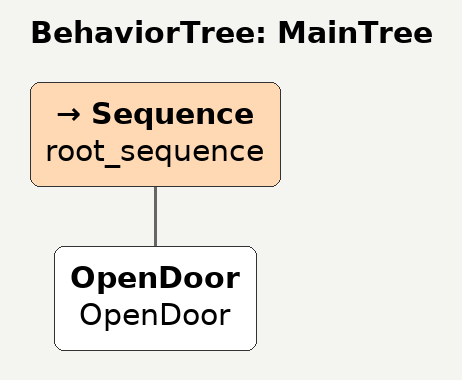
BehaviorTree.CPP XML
<root main_tree_to_execute = "MainTree" >
    <BehaviorTree ID="MainTree">
       <Sequence name="root_sequence">
           <OpenDoor    name="OpenDoor"/>
       </Sequence>
    </BehaviorTree>
</root>
